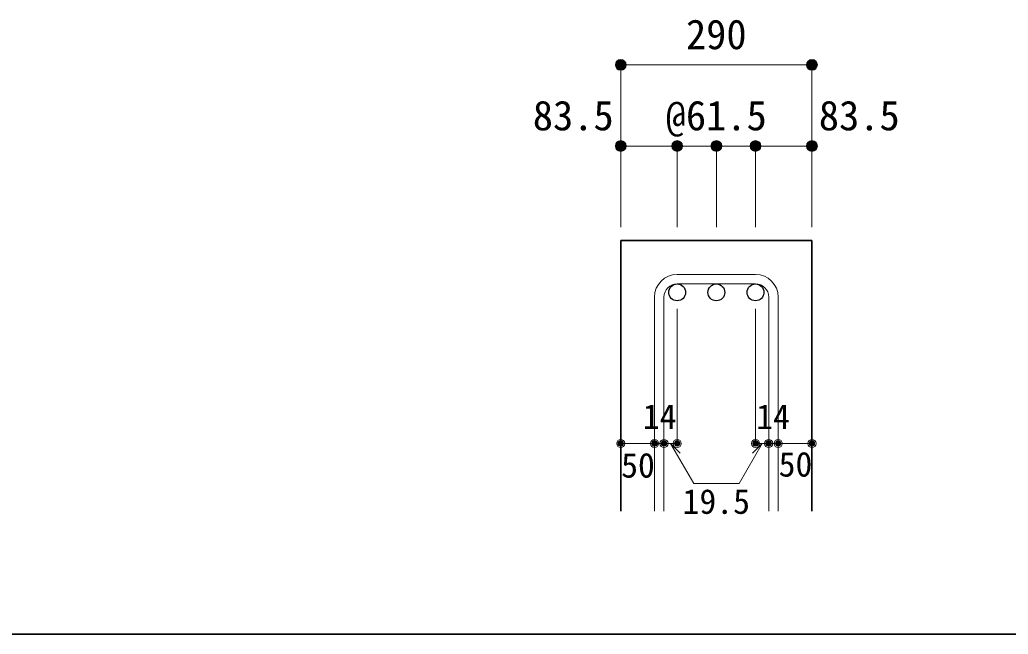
# Model space of a CAD drawing. Units: millimetres at full size, sheet at 1:20; details may follow other scales. Extents: x -3982 to 3969, y -2797 to 2801.
# Drawn here: x -628 to 835, y 2 to 911 of the extents above; entities that cross this region are included whole.
import ezdxf
from ezdxf.enums import TextEntityAlignment as Align

# ---------------------------------------------------------------- set-up
doc = ezdxf.new("R2010")
doc.units = ezdxf.units.MM
doc.header["$LTSCALE"] = 20
doc.header["$PDMODE"] = 32
doc.header["$PDSIZE"] = 12
for name, color, linetype, lineweight in [('6-1_躯体線', 2, 'Continuous', 35), ('6-5_梁主筋', 7, 'Continuous', 18), ('6-6_S.T.P.', 7, 'Continuous', 18), ('6-D_寸法', 4, 'Continuous', 9), ('F-0_枠', 6, 'Continuous', 40)]:
    doc.layers.add(name, color=color, linetype=linetype, lineweight=lineweight)
doc.styles.add('ＭＳ ゴシック', font='')
doc.styles.get('ＭＳ ゴシック').set_extended_font_data('MS Gothic')

msp = doc.modelspace()

# ---------------------------------------------------------------- linework, layer by layer
at = {"layer": '6-1_躯体線'}
for p, q in [((261.79, 584.12), (261.79, 184.12)), ((261.79, 584.12), (544.79, 584.12)), ((544.79, 584.12), (544.79, 184.12))]:
    msp.add_line(p, q, dxfattribs=at)
at = {"layer": '6-5_梁主筋', "color": 3, "lineweight": 25}
for centre in [(345.29, 507.62), (403.29, 507.62), (461.29, 507.62)]:
    msp.add_circle(centre, 12.5, dxfattribs=at)
at = {"layer": '6-6_S.T.P.'}
for p, q in [((461.29, 534.12), (345.29, 534.12)), ((461.29, 520.12), (345.29, 520.12)), ((311.79, 500.62), (311.79, 184.12)), ((325.79, 500.62), (325.79, 184.12)), ((480.79, 500.62), (480.79, 184.12)), ((494.79, 500.62), (494.79, 184.12))]:
    msp.add_line(p, q, dxfattribs=at)
for centre, radius, start, end in [((345.29, 500.62), 33.5, 90, 180), ((461.29, 500.62), 33.5, 0, 90), ((345.29, 500.62), 19.5, 90, 180), ((461.29, 500.62), 19.5, 0, 90)]:
    msp.add_arc(centre, radius, start, end, dxfattribs=at)
at = {"layer": '6-D_寸法'}
for p, q in [((261.79, 844.12), (544.79, 844.12)), ((544.79, 844.12), (544.79, 724.12)), ((261.79, 724.12), (261.79, 604.12)), ((345.29, 724.12), (345.29, 604.12)), ((345.29, 724.12), (403.29, 724.12)), ((403.29, 724.12), (403.29, 604.12)), ((403.29, 724.12), (544.79, 724.12)), ((461.29, 724.12), (461.29, 604.12)), ((544.79, 724.12), (544.79, 604.12)), ((345.29, 284.12), (345.29, 483.45)), ((461.29, 284.12), (461.29, 483.45)), ((261.79, 284.12), (311.79, 284.12)), ((311.79, 284.12), (345.29, 284.12)), ((335.54, 284.12), (349.68, 269.98)), ((335.54, 284.12), (369.76, 224.85)), ((471.04, 284.12), (436.82, 224.85)), ((471.04, 284.12), (456.9, 269.98)), ((461.29, 284.12), (544.79, 284.12)), ((480.79, 284.12), (494.79, 284.12)), ((369.76, 224.85), (436.82, 224.85))]:
    msp.add_line(p, q, dxfattribs=at)
msp.add_lwpolyline([(261.79, 844.12), (261.79, 724.12), (345.29, 724.12)], dxfattribs=at)
for centre, radius in [((261.79, 844.12), 8), ((261.79, 844.12), 7.2), ((261.79, 844.12), 6.4), ((261.79, 844.12), 5.6), ((261.79, 844.12), 4.8), ((544.79, 844.12), 8), ((544.79, 844.12), 7.2), ((544.79, 844.12), 6.4), ((544.79, 844.12), 5.6), ((544.79, 844.12), 4.8), ((261.79, 844.12), 4), ((261.79, 844.12), 3.2), ((261.79, 844.12), 2.4), ((261.79, 844.12), 1.6), ((261.79, 844.12), 0.8), ((544.79, 844.12), 4), ((544.79, 844.12), 3.2), ((544.79, 844.12), 2.4), ((544.79, 844.12), 1.6), ((544.79, 844.12), 0.8), ((261.79, 724.12), 8), ((345.29, 724.12), 8), ((403.29, 724.12), 8), ((461.29, 724.12), 8), ((544.79, 724.12), 8), ((261.79, 724.12), 7.2), ((261.79, 724.12), 6.4), ((261.79, 724.12), 5.6), ((261.79, 724.12), 4.8), ((261.79, 724.12), 4), ((261.79, 724.12), 3.2), ((261.79, 724.12), 2.4), ((261.79, 724.12), 1.6), ((261.79, 724.12), 0.8), ((345.29, 724.12), 7.2), ((345.29, 724.12), 6.4), ((345.29, 724.12), 5.6), ((345.29, 724.12), 4.8), ((345.29, 724.12), 4), ((345.29, 724.12), 3.2), ((345.29, 724.12), 2.4), ((345.29, 724.12), 1.6), ((345.29, 724.12), 0.8), ((403.29, 724.12), 7.2), ((403.29, 724.12), 6.4), ((403.29, 724.12), 5.6), ((403.29, 724.12), 4.8), ((403.29, 724.12), 4), ((403.29, 724.12), 3.2), ((403.29, 724.12), 2.4), ((403.29, 724.12), 1.6), ((403.29, 724.12), 0.8), ((461.29, 724.12), 7.2), ((461.29, 724.12), 6.4), ((461.29, 724.12), 5.6), ((461.29, 724.12), 4.8), ((461.29, 724.12), 4), ((461.29, 724.12), 3.2), ((461.29, 724.12), 2.4), ((461.29, 724.12), 1.6), ((461.29, 724.12), 0.8), ((544.79, 724.12), 7.2), ((544.79, 724.12), 6.4), ((544.79, 724.12), 5.6), ((544.79, 724.12), 4.8), ((544.79, 724.12), 4), ((544.79, 724.12), 3.2), ((544.79, 724.12), 2.4), ((544.79, 724.12), 1.6), ((544.79, 724.12), 0.8), ((261.79, 284.12), 4), ((261.79, 284.12), 3.6), ((261.79, 284.12), 3.2), ((261.79, 284.12), 2.8), ((261.79, 284.12), 2.4), ((261.79, 284.12), 2), ((261.79, 284.12), 1.6), ((261.79, 284.12), 1.2), ((261.79, 284.12), 0.8), ((261.79, 284.12), 0.4), ((311.79, 284.12), 4), ((311.79, 284.12), 3.6), ((311.79, 284.12), 3.2), ((311.79, 284.12), 2.8), ((311.79, 284.12), 2.4), ((311.79, 284.12), 2), ((311.79, 284.12), 1.6), ((311.79, 284.12), 1.2), ((311.79, 284.12), 0.8), ((311.79, 284.12), 0.4), ((325.79, 284.12), 4), ((325.79, 284.12), 3.6), ((325.79, 284.12), 3.2), ((325.79, 284.12), 2.8), ((325.79, 284.12), 2.4), ((325.79, 284.12), 2), ((325.79, 284.12), 1.6), ((325.79, 284.12), 1.2), ((325.79, 284.12), 0.8), ((325.79, 284.12), 0.4), ((345.29, 284.12), 4), ((345.29, 284.12), 3.6), ((345.29, 284.12), 3.2), ((345.29, 284.12), 2.8), ((345.29, 284.12), 2.4), ((345.29, 284.12), 2), ((345.29, 284.12), 1.6), ((345.29, 284.12), 1.2), ((345.29, 284.12), 0.8), ((345.29, 284.12), 0.4), ((461.29, 284.12), 4), ((461.29, 284.12), 3.6), ((461.29, 284.12), 3.2), ((461.29, 284.12), 2.8), ((461.29, 284.12), 2.4), ((461.29, 284.12), 2), ((461.29, 284.12), 1.6), ((461.29, 284.12), 1.2), ((461.29, 284.12), 0.8), ((461.29, 284.12), 0.4), ((480.79, 284.12), 4), ((480.79, 284.12), 3.6), ((480.79, 284.12), 3.2), ((480.79, 284.12), 2.8), ((480.79, 284.12), 2.4), ((480.79, 284.12), 2), ((480.79, 284.12), 1.6), ((480.79, 284.12), 1.2), ((480.79, 284.12), 0.8), ((480.79, 284.12), 0.4), ((494.79, 284.12), 4), ((494.79, 284.12), 3.6), ((494.79, 284.12), 3.2), ((494.79, 284.12), 2.8), ((494.79, 284.12), 2.4), ((494.79, 284.12), 2), ((494.79, 284.12), 1.6), ((494.79, 284.12), 1.2), ((494.79, 284.12), 0.8), ((494.79, 284.12), 0.4), ((544.79, 284.12), 4), ((544.79, 284.12), 3.6), ((544.79, 284.12), 3.2), ((544.79, 284.12), 2.8), ((544.79, 284.12), 2.4), ((544.79, 284.12), 2), ((544.79, 284.12), 1.6), ((544.79, 284.12), 1.2), ((544.79, 284.12), 0.8), ((544.79, 284.12), 0.4)]:
    msp.add_circle(centre, radius, dxfattribs=at)
at = {"layer": '6-D_寸法', "color": 7}
for p in [(261.79, 844.12), (544.79, 844.12), (261.79, 724.12), (345.29, 724.12), (403.29, 724.12), (461.29, 724.12), (544.79, 724.12), (261.79, 284.12), (311.79, 284.12), (325.79, 284.12), (345.29, 284.12), (461.29, 284.12), (480.79, 284.12), (494.79, 284.12), (544.79, 284.12)]:
    msp.add_point(p, dxfattribs=at)
at = {"layer": 'F-0_枠', "color": 2, "lineweight": 35}
msp.add_line((2482.4, 1.97), (-3981.92, 1.97), dxfattribs=at)

# ---------------------------------------------------------------- texts
at = {"layer": '6-D_寸法', "style": 'ＭＳ ゴシック'}
for s, height, p in [('290', 43.99, (358.29, 854.12)), ('83.5', 43.99, (131.61, 734.12)), ('@61.5', 43.99, (328.29, 734.12)), ('83.5', 43.99, (554.97, 734.12)), ('14', 36.66, (294.31, 294.6)), ('14', 36.66, (462.18, 294.41)), ('50', 36.66, (262.36, 222.62)), ('50', 36.66, (495.49, 224.1)), ('19.5', 36.66, (353.29, 169.04))]:
    msp.add_text(s, height=height, dxfattribs=at).set_placement(p, align=Align.BOTTOM_LEFT)

doc.saveas('drawing.dxf')
